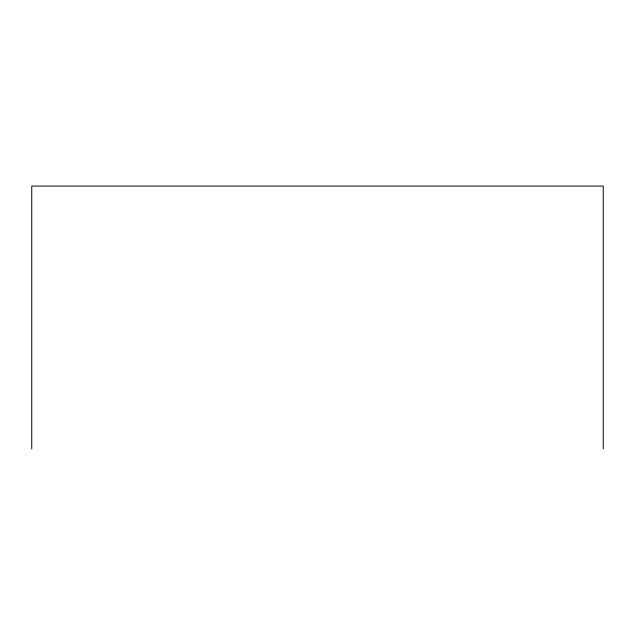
<?xml version="1.0" encoding="UTF-8"?>
<svg xmlns="http://www.w3.org/2000/svg" width="635" height="635" viewBox="0 0 635 635"><rect width="100%" height="100%" fill="white"/><g stroke="black" fill="none" stroke-linecap="round" stroke-linejoin="round"><path stroke-width="0.95" d="M603.25 448.929L603.25 186.071L31.75 186.071L31.75 448.929"/></g></svg>
